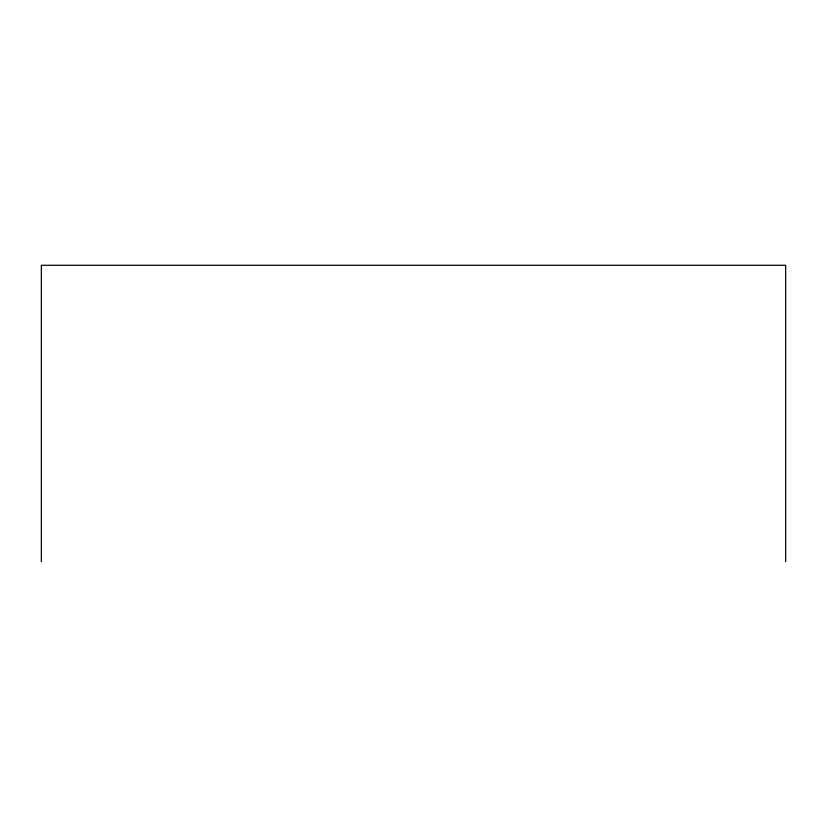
<?xml version="1.0" encoding="UTF-8"?>
<svg xmlns="http://www.w3.org/2000/svg" width="827" height="827" viewBox="0 0 827 827"><rect width="100%" height="100%" fill="white"/><g stroke="black" fill="none" stroke-linecap="round" stroke-linejoin="round"><path stroke-width="1.24" d="M785.65 561.719L785.65 265.281L41.35 265.281L41.35 561.719"/></g></svg>
